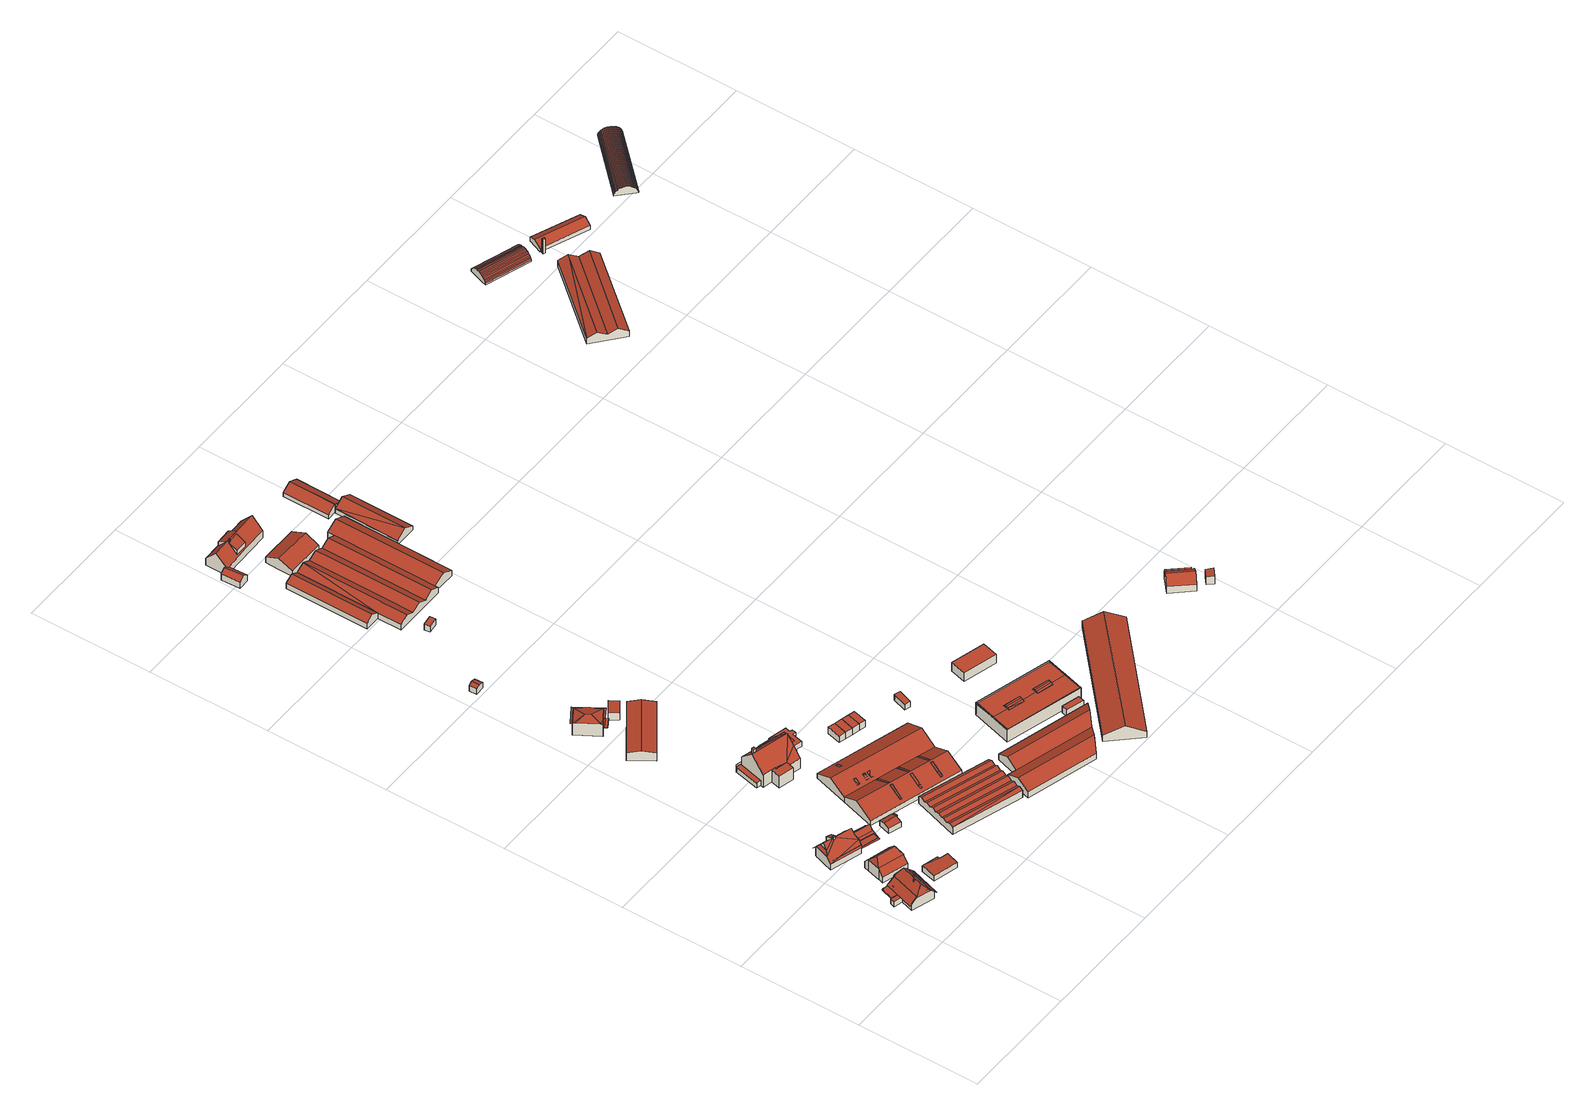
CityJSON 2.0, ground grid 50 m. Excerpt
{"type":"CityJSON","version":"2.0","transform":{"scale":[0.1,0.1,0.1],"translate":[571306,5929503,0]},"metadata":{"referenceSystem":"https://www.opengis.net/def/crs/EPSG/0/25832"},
"CityObjects":{
"building1":{"type":"Building","attributes":{"Grundfläche 2D":"132.961398","Grundhöhe NN":"1.941"},"children":["building1-1","building1-2","building1-3"],"geometry":[{"type":"Solid","lod":"3","boundaries":[[[[0,1,2,3,4,5]],[[6,7,8,9,3,2,1,0,10,11,12]],[[11,10,13,14,12]],[[15,16,17,18,19,20,7,6,12,14,13]],[[21,22,18,17,16,15,23,24]],[[7,20,19,9,8]],[[25,26,27,28]],[[29,30,28,27]],[[31,26,25,32,33]],[[27,26,31,29]],[[32,25,28,30,34,35,36,37,33]],[[38,16,39,14,11,1,35,34,40]],[[41,38,40,42]],[[36,2,8,20,17,41,42,37]],[[31,33,37,42,40,34,30,29]],[[1,0,5,4,3,2,36,35]],[[9,8,2,3]],[[0,1,11,10]],[[14,13,10,11]],[[39,16,15,13,14]],[[15,16,38,41,17,18,22,21,24,23]],[[17,20,19,18]],[[19,20,8,9]]]],"semantics":{"surfaces":[{"type":"RoofSurface"},{"type":"WallSurface"},{"type":"GroundSurface"}],"values":[[0,0,0,0,0,0,0,1,1,1,1,1,1,1,2,0,0,0,0,0,0,0,0]]}}]},
"building1-1":{"type":"BuildingInstallation","parents":["building1"],"geometry":[{"type":"MultiSurface","lod":"3","boundaries":[[[43,44,45,46]],[[46,45,47,48]],[[43,46,48,49]],[[44,43,49,50]],[[45,44,50,47]]],"semantics":{"surfaces":[{"type":"RoofSurface"},{"type":"WallSurface"}],"values":[0,1,1,1,1]}}]},
"building1-2":{"type":"BuildingInstallation","parents":["building1"],"geometry":[{"type":"MultiSurface","lod":"3","boundaries":[[[51,52,53,54]],[[54,53,55,56]],[[51,54,56,57]],[[57,58,52,51]],[[53,52,58,55]]],"semantics":{"surfaces":[{"type":"RoofSurface"},{"type":"WallSurface"}],"values":[0,1,1,1,1]}}]},
"building1-3":{"type":"BuildingInstallation","parents":["building1"],"geometry":[{"type":"MultiSurface","lod":"3","boundaries":[[[59,60,61,62,63,64]],[[61,60,65,32,25]],[[61,25,32,66,62]],[[66,67,63,62]],[[64,63,67,68]],[[59,64,68,69]],[[69,65,60,59]],[[69,68,67,66,32,65]]],"semantics":{"surfaces":[{"type":"RoofSurface"},{"type":"WallSurface"},{"type":"OuterCeilingSurface"}],"values":[0,1,1,1,1,1,1,2]}}]},
"building2":{"type":"Building","attributes":{"Grundfläche 2D":"109.458049","Grundhöhe NN":"1.490"},"geometry":[{"type":"Solid","lod":"3","boundaries":[[[[70,71,72,73,74]],[[75,76,77,73,72,78]],[[71,70,79,80]],[[78,72,71]],[[81,82,76,75]],[[74,73,77]],[[83,84,78,71]],[[84,85,75,78]],[[85,86,81,75]],[[86,87,82,81]],[[87,88,76,82]],[[88,89,77,76]],[[89,90,74,77]],[[90,91,70,74]],[[91,92,79,70]],[[92,93,80,79]],[[93,83,71,80]],[[87,86,85,84,83,93,92,91,90,89,88]]]],"semantics":{"surfaces":[{"type":"RoofSurface"},{"type":"WallSurface"},{"type":"GroundSurface"}],"values":[[0,0,0,0,0,0,1,1,1,1,1,1,1,1,1,1,1,2]]}}]},
"building3":{"type":"Building","attributes":{"Grundfläche 2D":"152.277774","Grundhöhe NN":"1.298"},"children":["building3-1","building3-2","building3-3"],"geometry":[{"type":"Solid","lod":"3","boundaries":[[[[94,95,96,97,98,99,100]],[[101,102,103,104,105,96,106,107,108,109,110]],[[95,94,111,112,96]],[[109,108,107,106,96,112,111,113,114,115,116]],[[111,94,117]],[[118,111,99,119,97,120]],[[98,97,119,99]],[[121,122,123,113,111,118,120,97,124,125]],[[123,126,127,114,113]],[[122,121,128,129,123]],[[117,99,111]],[[130,127,126]],[[131,132,130]],[[130,132,127]],[[116,115,131]],[[115,132,131]],[[133,134,135,136,137,138]],[[139,137,136,135,140,141]],[[140,142,143,144,145,146,147,139,141]],[[117,94,100,99]],[[127,132,114]],[[132,115,114]],[[148,149,133,138,150,151]],[[152,153,141,154,136,133,149,148,155]],[[156,145,157,153,152,158]],[[159,160,161,162]],[[163,164,165,159,162,166]],[[167,168,169,170,171,172,173,174,120,119,98,175,176,95,112,177,106,178,163,166,179]],[[129,122,173,172,180,181,182]],[[183,123,129,182,181,180,184,185]],[[186,126,123,183,185,184,187,188]],[[187,151,150,138,137,139,147,116,131,130,126,186,188]],[[116,147,146,109]],[[109,146,145,110]],[[110,145,156,161,160]],[[170,169,168,167,179,166,162,161,156,158,152,155,148,151,187,184,180,172,171]],[[176,175,98,97,96,95]],[[177,112,96,106]],[[96,112,95]],[[119,120,97]],[[119,97,98]],[[120,174,173,122,121,125,124,97]],[[121,122,129,128]],[[159,165,164,163,178,106,96,105,104,103,102,101,110,160]],[[136,135,134,133]],[[135,136,154,141,140]],[[145,144,143,142,140,141,153,157]]]],"semantics":{"surfaces":[{"type":"RoofSurface"},{"type":"WallSurface"},{"type":"GroundSurface"}],"values":[[0,0,0,0,0,0,0,0,0,0,0,0,0,0,0,0,0,0,0,1,1,1,1,1,1,1,1,1,1,1,1,1,1,1,1,2,0,0,0,0,0,0,0,0,0,0,0]]}}]},
"building3-1":{"type":"BuildingInstallation","parents":["building3"],"geometry":[{"type":"MultiSurface","lod":"3","boundaries":[[[189,190,191,192]],[[192,191,104,107]],[[103,190,189,108,193]],[[103,104,191,190]]],"semantics":{"surfaces":[{"type":"RoofSurface"},{"type":"WallSurface"}],"values":[0,1,1,1]}}]},
"building3-2":{"type":"BuildingInstallation","parents":["building3"],"geometry":[{"type":"MultiSurface","lod":"3","boundaries":[[[194,195,196,197,198,199,200]],[[111,197,196]],[[196,201,111]],[[197,111,118,198]],[[199,198,118,202]],[[200,199,202,113]],[[194,200,113,203]],[[201,196,195,194,203,204]]],"semantics":{"surfaces":[{"type":"RoofSurface"},{"type":"WallSurface"}],"values":[0,1,1,1,1,1,1,1]}}]},
"building3-3":{"type":"BuildingInstallation","parents":["building3"],"geometry":[{"type":"MultiSurface","lod":"3","boundaries":[[[134,133,205]],[[138,186,183,182,206,207,208,205,209,133]],[[205,133,209]],[[138,150,188,186]],[[183,185,181,182]],[[210,211,212,182,181]],[[186,188,185,183]],[[209,211,210,213]],[[133,209,213,149]],[[133,149,150,138]],[[133,134,205,208,207,206,182,212,211,209]],[[150,149,213,210,181,185,188]]],"semantics":{"surfaces":[{"type":"RoofSurface"},{"type":"WallSurface"},{"type":"OuterCeilingSurface"}],"values":[0,0,0,1,1,1,1,1,1,1,0,2]}}]},
"building4":{"type":"Building","attributes":{"Grundfläche 2D":"62.027373","Grundhöhe NN":"1.363"},"geometry":[{"type":"Solid","lod":"3","boundaries":[[[[214,215,216]],[[214,217,215]],[[218,219,220,216,221]],[[214,216,220]],[[222,220,219,223]],[[214,222,217]],[[214,220,222]],[[221,216,215,224,225]],[[218,221,225,226]],[[227,223,219,218,226,228]],[[222,223,227,229]],[[217,222,229,230]],[[215,217,230,224]],[[227,228,226,225,224,230,229]]]],"semantics":{"surfaces":[{"type":"RoofSurface"},{"type":"WallSurface"},{"type":"GroundSurface"}],"values":[[0,0,0,0,0,0,0,1,1,1,1,1,1,2]]}}]},
"building5":{"type":"Building","attributes":{"Grundfläche 2D":"27.489040","Grundhöhe NN":"1.296"},"geometry":[{"type":"Solid","lod":"3","boundaries":[[[[231,232,233,234]],[[232,235,236,233]],[[235,232,231,237,238]],[[236,235,238,239]],[[234,233,236,239,240]],[[231,234,240,237]],[[238,237,240,239]]]],"semantics":{"surfaces":[{"type":"RoofSurface"},{"type":"WallSurface"},{"type":"GroundSurface"}],"values":[[0,0,1,1,1,1,2]]}}]},
"building6":{"type":"Building","attributes":{"Grundfläche 2D":"1.327184","Grundhöhe NN":"1.003"},"geometry":[{"type":"Solid","lod":"3","boundaries":[[[[241,242,243,244]],[[245,246,244,243]],[[246,247,241,244]],[[247,248,242,241]],[[248,245,243,242]],[[248,247,246,245]]]],"semantics":{"surfaces":[{"type":"RoofSurface"},{"type":"WallSurface"},{"type":"GroundSurface"}],"values":[[0,1,1,1,1,2]]}}]},
"building7":{"type":"Building","attributes":{"Grundfläche 2D":"83.886363","Grundhöhe NN":"2.459"},"children":["building7-1","building7-2"],"geometry":[{"type":"Solid","lod":"3","boundaries":[[[[249,250,251,252,253]],[[254,250,249]],[[254,255,256,250]],[[257,258,255,259,260]],[[257,261,262,256,255,258]],[[256,262,261,263,252,251,250]],[[264,262,265,266]],[[267,264,266,268]],[[269,270,267,268]],[[271,270,269,272]],[[251,271,272,273]],[[274,249,251,273]],[[259,255,254,249,274,275,276,277]],[[278,258,259,277,276,275,265,262]],[[268,266,265,275,274,273,272,269]],[[253,252,251,249]],[[259,258,257,260]],[[257,258,278,262,261]],[[270,271,251,252,263,261,262,264,267]]]],"semantics":{"surfaces":[{"type":"RoofSurface"},{"type":"WallSurface"},{"type":"GroundSurface"}],"values":[[0,0,0,0,0,0,1,1,1,1,1,1,1,1,2,0,0,0,0]]}}]},
"building7-1":{"type":"BuildingInstallation","parents":["building7"],"geometry":[{"type":"MultiSurface","lod":"3","boundaries":[[[279,280,277,281,282,283]],[[280,284,276,277]],[[281,277,276,285]],[[282,281,285,286]],[[283,282,286,287]],[[279,283,287,288]],[[288,284,280,279]],[[288,287,286,285,276,284]]],"semantics":{"surfaces":[{"type":"RoofSurface"},{"type":"WallSurface"},{"type":"OuterCeilingSurface"}],"values":[0,1,1,1,1,1,1,2]}}]},
"building7-2":{"type":"BuildingInstallation","parents":["building7"],"geometry":[{"type":"MultiSurface","lod":"3","boundaries":[[[289,290,291]],[[290,292,291]],[[289,291,293,294]],[[290,289,294,295]],[[292,290,295,296]],[[296,293,291,292]],[[295,294,293,296]]],"semantics":{"surfaces":[{"type":"RoofSurface"},{"type":"WallSurface"},{"type":"OuterCeilingSurface"}],"values":[0,0,1,1,1,1,2]}}]},
"building8":{"type":"Building","attributes":{"Grundfläche 2D":"266.305820","Grundhöhe NN":"1.437"},"geometry":[{"type":"Solid","lod":"3","boundaries":[[[[297,298,299,300]],[[301,297,300,302]],[[302,300,299,303,304]],[[301,302,304,305]],[[298,297,301,305,306]],[[299,298,306,303]],[[304,303,306,305]]]],"semantics":{"surfaces":[{"type":"RoofSurface"},{"type":"WallSurface"},{"type":"GroundSurface"}],"values":[[0,0,1,1,1,1,2]]}}]},
"building9":{"type":"Building","attributes":{"Grundfläche 2D":"309.000046","Grundhöhe NN":"0.595"},"children":["building9-1","building9-2","building9-3","building9-4","building9-5"],"geometry":[{"type":"Solid","lod":"3","boundaries":[[[[307,308,309,310,311]],[[312,313,314,315,308,307]],[[311,310,316,317]],[[311,318,319,320]],[[320,307,311]],[[313,312,307,321,314]],[[322,323,314,321]],[[324,323,322]],[[325,326,327,328,329,330,331,332,333,334,335,336,337,338,339,340,341,342,343,344]],[[345,346,316,347,348,349,350,351]],[[352,353,354,355]],[[329,328,356,357]],[[330,329,357,358]],[[331,330,358,359]],[[332,331,359,360]],[[333,332,360,361]],[[334,333,361,362]],[[335,334,362,363]],[[336,335,363,364]],[[337,336,364,365]],[[338,337,365,366]],[[339,338,366,367]],[[340,339,367,368]],[[341,340,368,369]],[[370,327,326,371]],[[328,327,370,356]],[[372,309,308,315,342,341,369]],[[347,310,309,372,373,348]],[[347,316,310]],[[319,318,374,375]],[[376,353,352,377,378,379,371,326,325,324,322,321,307,320,319,375]],[[324,325,344,323]],[[323,344,343,314]],[[314,343,342,315]],[[345,311,317,346]],[[317,316,346]],[[349,348,373,380]],[[350,349,380,381]],[[345,351,350,381,374,318,311]],[[354,353,376,382]],[[383,355,354,382,384,385]],[[377,352,355,383,385,384,379,378]],[[380,373,372,369,368,367,366,365,364,363,362,361,360,359,358,357,356,370,371,379,384,382,376,375,374,381]]]],"semantics":{"surfaces":[{"type":"RoofSurface"},{"type":"WallSurface"},{"type":"GroundSurface"}],"values":[[0,0,0,0,0,0,0,0,0,0,0,1,1,1,1,1,1,1,1,1,1,1,1,1,1,1,1,1,1,1,1,1,1,1,1,1,1,1,1,1,1,1,2]]}}]},
"building9-1":{"type":"BuildingInstallation","parents":["building9"],"geometry":[{"type":"MultiSurface","lod":"3","boundaries":[[[386,387,388,389]],[[389,388,390,391]],[[391,392,386,389]],[[387,386,392,393]],[[388,387,393,390]]],"semantics":{"surfaces":[{"type":"RoofSurface"},{"type":"WallSurface"}],"values":[0,1,1,1,1]}}]},
"building9-2":{"type":"BuildingInstallation","parents":["building9"],"geometry":[{"type":"MultiSurface","lod":"3","boundaries":[[[394,395,396,397,398]],[[394,398,399]],[[399,398,397,400,312,401]],[[401,313,402,395,394,399]],[[396,395,402,403]],[[397,396,403,400]]],"semantics":{"surfaces":[{"type":"RoofSurface"},{"type":"WallSurface"}],"values":[0,0,1,1,1,1]}}]},
"building9-3":{"type":"BuildingInstallation","parents":["building9"],"geometry":[{"type":"MultiSurface","lod":"3","boundaries":[[[404,405,406,407]],[[404,407,408,409]],[[410,408,407,406]],[[405,404,409,411]],[[411,410,406,405]]],"semantics":{"surfaces":[{"type":"RoofSurface"},{"type":"WallSurface"}],"values":[0,1,1,1,1]}}]},
"building9-4":{"type":"BuildingInstallation","parents":["building9"],"geometry":[{"type":"MultiSurface","lod":"3","boundaries":[[[412,413,414,415,416,417,418,419,420]],[[414,421,336,337,416,415]],[[337,338,417,416]],[[338,339,418,417]],[[339,422,419,418]],[[422,423,420,419]],[[412,420,423,424]],[[424,425,413,412]],[[414,413,425,421]]],"semantics":{"surfaces":[{"type":"RoofSurface"},{"type":"WallSurface"}],"values":[0,1,1,1,1,1,1,1,1]}}]},
"building9-5":{"type":"BuildingInstallation","parents":["building9"],"geometry":[{"type":"MultiSurface","lod":"3","boundaries":[[[383,426,427,428,429,377]],[[429,430,378,377]],[[377,378,385,383]],[[383,385,431,426]],[[427,426,431,432]],[[428,427,432,433]],[[433,430,429,428]],[[378,430,433,432,431,385]]],"semantics":{"surfaces":[{"type":"RoofSurface"},{"type":"WallSurface"},{"type":"OuterCeilingSurface"}],"values":[0,1,1,1,1,1,1,2]}}]},
"building10":{"type":"Building","attributes":{"Grundfläche 2D":"11.897161","Grundhöhe NN":"1.332"},"geometry":[{"type":"Solid","lod":"3","boundaries":[[[[434,435,436,437]],[[438,435,434,439]],[[437,436,440,441]],[[439,434,437,441,442]],[[438,439,442,443]],[[440,436,435,438,443]],[[442,441,440,443]]]],"semantics":{"surfaces":[{"type":"RoofSurface"},{"type":"WallSurface"},{"type":"GroundSurface"}],"values":[[0,0,1,1,1,1,2]]}}]},
"building11":{"type":"Building","attributes":{"Grundfläche 2D":"583.444183","Grundhöhe NN":"1.181"},"geometry":[{"type":"Solid","lod":"3","boundaries":[[[[444,445,446]],[[447,448,446,449]],[[444,446,448]],[[450,447,449,451]],[[452,450,451,453]],[[454,452,453,455]],[[456,454,455,457]],[[458,456,457,459]],[[460,458,459,461]],[[462,460,461,463]],[[464,462,463,465]],[[466,464,465,467]],[[468,466,467,469]],[[469,467,465,463,461,459,457,455,453,451,449,446,445,470,471]],[[468,469,471,472]],[[444,448,447,450,452,454,456,458,460,462,464,466,468,472,473]],[[445,444,473,470]],[[471,470,473,472]]]],"semantics":{"surfaces":[{"type":"RoofSurface"},{"type":"WallSurface"},{"type":"GroundSurface"}],"values":[[0,0,0,0,0,0,0,0,0,0,0,0,0,1,1,1,1,2]]}}]},
"building12":{"type":"Building","attributes":{"Grundfläche 2D":"23.201112","Grundhöhe NN":"1.366"},"geometry":[{"type":"Solid","lod":"3","boundaries":[[[[474,475,476,477]],[[478,479,477,476]],[[479,480,474,477]],[[480,481,475,474]],[[481,478,476,475]],[[481,480,479,478]]]],"semantics":{"surfaces":[{"type":"RoofSurface"},{"type":"WallSurface"},{"type":"GroundSurface"}],"values":[[0,1,1,1,1,2]]}}]},
"building13":{"type":"Building","attributes":{"Grundfläche 2D":"1189.185606","Grundhöhe NN":"1.089"},"children":["building13-1","building13-2","building13-3","building13-4","building13-5","building13-6","building13-7","building13-8","building13-9","building13-10"],"geometry":[{"type":"Solid","lod":"3","boundaries":[[[[482,483,484,485,486]],[[487,488,483,482]],[[489,490,491,492]],[[492,491,486,485,484]],[[487,482,486,493,494]],[[488,487,494,495]],[[496,484,483,488,495]],[[490,489,497,498]],[[486,491,490,498,493]],[[497,489,492,484,496]],[[493,498,497,496,495,494]]]],"semantics":{"surfaces":[{"type":"RoofSurface"},{"type":"WallSurface"},{"type":"GroundSurface"}],"values":[[0,0,0,0,1,1,1,1,1,1,2]]}}]},
"building13-1":{"type":"BuildingInstallation","parents":["building13"],"geometry":[{"type":"MultiSurface","lod":"3","boundaries":[[[499,500,501,502]],[[503,504,502,501]],[[502,504,505,499]],[[500,499,505,506]],[[501,500,506,503]]],"semantics":{"surfaces":[{"type":"RoofSurface"},{"type":"WallSurface"}],"values":[0,1,1,1,1]}}]},
"building13-2":{"type":"BuildingInstallation","parents":["building13"],"geometry":[{"type":"MultiSurface","lod":"3","boundaries":[[[507,508,509,510,511]],[[512,513,511,510]],[[514,515,509,508]],[[512,510,509,515]],[[514,508,507,511,513,516]]],"semantics":{"surfaces":[{"type":"RoofSurface"},{"type":"WallSurface"}],"values":[0,1,1,1,1]}}]},
"building13-3":{"type":"BuildingInstallation","parents":["building13"],"geometry":[{"type":"MultiSurface","lod":"3","boundaries":[[[517,518,519,520]],[[520,519,521,522]],[[522,523,517,520]],[[523,524,518,517]],[[519,518,524,521]]],"semantics":{"surfaces":[{"type":"RoofSurface"},{"type":"WallSurface"}],"values":[0,1,1,1,1]}}]},
"building13-4":{"type":"BuildingInstallation","parents":["building13"],"geometry":[{"type":"MultiSurface","lod":"3","boundaries":[[[525,526,527,528]],[[528,527,529,530]],[[525,528,530,531]],[[526,525,531,532]],[[527,526,532,529]]],"semantics":{"surfaces":[{"type":"RoofSurface"},{"type":"WallSurface"}],"values":[0,1,1,1,1]}}]},
"building13-5":{"type":"BuildingInstallation","parents":["building13"],"geometry":[{"type":"MultiSurface","lod":"3","boundaries":[[[533,534,535,536]],[[537,534,533,538]],[[537,539,535,534]],[[540,541,536,535,539]],[[541,533,536]]],"semantics":{"surfaces":[{"type":"RoofSurface"},{"type":"WallSurface"}],"values":[0,1,1,1,1]}}]},
"building13-6":{"type":"BuildingInstallation","parents":["building13"],"geometry":[{"type":"MultiSurface","lod":"3","boundaries":[[[542,543,544,545]],[[546,543,542,547,548]],[[546,549,544,543]],[[550,551,545,544,549]],[[551,547,542,545]]],"semantics":{"surfaces":[{"type":"RoofSurface"},{"type":"WallSurface"}],"values":[0,1,1,1,1]}}]},
"building13-7":{"type":"BuildingInstallation","parents":["building13"],"geometry":[{"type":"MultiSurface","lod":"3","boundaries":[[[552,553,554,555]],[[556,555,554,557,558]],[[559,553,552,560,561]],[[559,557,554,553]],[[556,560,552,555]]],"semantics":{"surfaces":[{"type":"RoofSurface"},{"type":"WallSurface"}],"values":[0,1,1,1,1]}}]},
"building13-8":{"type":"BuildingInstallation","parents":["building13"],"geometry":[{"type":"MultiSurface","lod":"3","boundaries":[[[562,563,564,565]],[[566,563,562,567,568]],[[564,563,566,569]],[[570,571,565,564,569]],[[571,567,562,565]]],"semantics":{"surfaces":[{"type":"RoofSurface"},{"type":"WallSurface"}],"values":[0,1,1,1,1]}}]},
"building13-9":{"type":"BuildingInstallation","parents":["building13"],"geometry":[{"type":"MultiSurface","lod":"3","boundaries":[[[572,573,574,575]],[[575,574,576,577]],[[572,575,577,578]],[[573,572,578,579]],[[574,573,579,576]]],"semantics":{"surfaces":[{"type":"RoofSurface"},{"type":"WallSurface"}],"values":[0,1,1,1,1]}}]},
"building13-10":{"type":"BuildingInstallation","parents":["building13"],"geometry":[{"type":"MultiSurface","lod":"3","boundaries":[[[580,581,582,583]],[[584,581,580,585,586]],[[584,587,582,581]],[[588,583,582,587,589]],[[588,585,580,583]]],"semantics":{"surfaces":[{"type":"RoofSurface"},{"type":"WallSurface"}],"values":[0,1,1,1,1]}}]},
"building14":{"type":"Building","attributes":{"Grundfläche 2D":"16.986872","Grundhöhe NN":"0.922"},"geometry":[{"type":"Solid","lod":"3","boundaries":[[[[590,591,592,593,594]],[[595,596,592,591]],[[596,597,593,592]],[[597,598,599,590,594,593]],[[599,595,591,590]],[[597,596,595,599,598]]]],"semantics":{"surfaces":[{"type":"RoofSurface"},{"type":"WallSurface"},{"type":"GroundSurface"}],"values":[[0,1,1,1,1,2]]}}]},
"building15":{"type":"Building","attributes":{"Grundfläche 2D":"18.510273","Grundhöhe NN":"0.873"},"geometry":[{"type":"Solid","lod":"3","boundaries":[[[[593,600,601,602,590,594]],[[603,604,605,602,601,600]],[[605,599,590,602]],[[599,598,597,593,594,590]],[[597,603,600,593]],[[599,605,604,603,597,598]]]],"semantics":{"surfaces":[{"type":"RoofSurface"},{"type":"WallSurface"},{"type":"GroundSurface"}],"values":[[0,1,1,1,1,2]]}}]},
"building16":{"type":"Building","attributes":{"Grundfläche 2D":"18.491657","Grundhöhe NN":"0.851"},"geometry":[{"type":"Solid","lod":"3","boundaries":[[[[600,606,607,602,601]],[[607,606,608,609]],[[602,607,609,605]],[[603,600,601,602,605,604]],[[606,600,603,608]],[[605,609,608,603,604]]]],"semantics":{"surfaces":[{"type":"RoofSurface"},{"type":"WallSurface"},{"type":"GroundSurface"}],"values":[[0,1,1,1,1,2]]}}]},
"building17":{"type":"Building","attributes":{"Grundfläche 2D":"9.858312","Grundhöhe NN":"0.932"},"geometry":[{"type":"Solid","lod":"3","boundaries":[[[[610,611,612,613]],[[614,615,613,612]],[[615,616,610,613]],[[616,617,611,610]],[[617,614,612,611]],[[617,616,615,614]]]],"semantics":{"surfaces":[{"type":"RoofSurface"},{"type":"WallSurface"},{"type":"GroundSurface"}],"values":[[0,1,1,1,1,2]]}}]},
"building18":{"type":"Building","attributes":{"Grundfläche 2D":"15.731666","Grundhöhe NN":"0.879"},"geometry":[{"type":"Solid","lod":"3","boundaries":[[[[618,619,607,606]],[[619,618,620,621]],[[607,619,621,609]],[[606,607,609,608]],[[618,606,608,620]],[[621,620,608,609]]]],"semantics":{"surfaces":[{"type":"RoofSurface"},{"type":"WallSurface"},{"type":"GroundSurface"}],"values":[[0,1,1,1,1,2]]}}]},
"building19":{"type":"Building","attributes":{"Grundfläche 2D":"232.237420","Grundhöhe NN":"1.298"},"children":["building19-1"],"geometry":[{"type":"MultiSurface","lod":"3","boundaries":[[[622,623,624,625,626,627,628,629,630,631]],[[632,633,634]],[[635,636,637,638,634,633,639,640,641,642]],[[643,644,645,646,647,648,649,650,651],[652,653,654,655,640,639,656,632,634,657,658,659,649]],[[652,649,659]],[[660,661,646,645,644,643,651,662,663,664,665,666],[623,622,631,667,668,669,627,626,643]],[[643,626,623]],[[665,670,663,671,672,673,674,675]],[[672,676,677,673]],[[631,630,667]],[[627,669,629,628]],[[630,629,669,667]],[[636,635,652,659,658,657,634,638,637]],[[632,656,639,640,639,633]],[[641,640,655]],[[641,655,654,653,652,635,642]],[[664,670,665]],[[664,663,670]],[[676,672,671,678,679]],[[677,676,679,680]],[[674,673,677,680,681]],[[675,674,681,682]],[[651,650,683,678,671,662]],[[671,663,662]],[[661,660,666,665,675,682,684]],[[647,646,661,684,685]],[[650,649,648,647,685,683]],[[685,684,682,681,680,679,678,683]]],"semantics":{"surfaces":[{"type":"RoofSurface"},{"type":"WallSurface"},{"type":"GroundSurface"}],"values":[0,0,0,0,0,0,0,0,0,1,1,1,1,1,1,1,1,1,1,1,1,1,1,1,1,1,1,2]}}]},
"building19-1":{"type":"BuildingInstallation","parents":["building19"],"geometry":[{"type":"MultiSurface","lod":"3","boundaries":[[[686,687,688,689]],[[687,686,690,691]],[[625,688,687,691,626]],[[689,688,625,624]],[[623,690,686,689,624]]],"semantics":{"surfaces":[{"type":"RoofSurface"},{"type":"WallSurface"}],"values":[0,1,1,1,1]}}]},
"building20":{"type":"Building","attributes":{"Grundfläche 2D":"736.775223","Grundhöhe NN":"0.972"},"geometry":[{"type":"Solid","lod":"3","boundaries":[[[[692,693,694,695]],[[696,697,692,695,698]],[[699,696,698,700]],[[701,699,700,702]],[[698,695,694,703,704]],[[696,705,706,697]],[[693,692,697,706,707]],[[694,693,707,703]],[[702,700,698,704,708]],[[701,702,708,709]],[[696,699,701,709,705]],[[706,705,709,708,704,703,707]]]],"semantics":{"surfaces":[{"type":"RoofSurface"},{"type":"WallSurface"},{"type":"GroundSurface"}],"values":[[0,0,0,0,1,1,1,1,1,1,1,2]]}}]},
"building21":{"type":"Building","attributes":{"Grundfläche 2D":"1638.013569","Grundhöhe NN":"0.905"},"geometry":[{"type":"Solid","lod":"3","boundaries":[[[[710,711,712,713]],[[714,711,710,715]],[[714,715,716]],[[717,718,716,719]],[[714,716,718]],[[720,718,717,721]],[[722,720,721,723]],[[724,722,723,725]],[[726,724,725,727]],[[728,729,726,727,730]],[[731,732,729,728,733]],[[734,731,733,735]],[[713,712,736,737]],[[716,715,710,713,737,738]],[[719,716,738,739]],[[730,727,725,723,721,717,719,739,740]],[[728,730,740,741]],[[735,733,728,741,742]],[[734,735,742,743]],[[732,731,734,743,744]],[[729,732,744,745]],[[712,711,714,718,720,722,724,726,729,745,736]],[[738,737,736,745,744,743,742,741,740,739]]]],"semantics":{"surfaces":[{"type":"RoofSurface"},{"type":"WallSurface"},{"type":"GroundSurface"}],"values":[[0,0,0,0,0,0,0,0,0,0,0,0,1,1,1,1,1,1,1,1,1,1,2]]}}]},
"building22":{"type":"Building","attributes":{"Grundfläche 2D":"14.992554","Grundhöhe NN":"0.989"},"geometry":[{"type":"Solid","lod":"3","boundaries":[[[[746,747,748,749]],[[750,751,749,748]],[[751,752,746,749]],[[752,753,747,746]],[[753,750,748,747]],[[753,752,751,750]]]],"semantics":{"surfaces":[{"type":"RoofSurface"},{"type":"WallSurface"},{"type":"GroundSurface"}],"values":[[0,1,1,1,1,2]]}}]},
"building23":{"type":"Building","attributes":{"Grundfläche 2D":"180.000864","Grundhöhe NN":"1.434"},"geometry":[{"type":"Solid","lod":"3","boundaries":[[[[754,755,756,757]],[[758,754,757,759]],[[760,761,762,759,757,756]],[[762,763,758,759]],[[763,764,754,758]],[[764,765,755,754]],[[765,760,756,755]],[[760,765,764,763,762,761]]]],"semantics":{"surfaces":[{"type":"RoofSurface"},{"type":"WallSurface"},{"type":"GroundSurface"}],"values":[[0,0,1,1,1,1,1,2]]}}]},
"building24":{"type":"Building","attributes":{"Grundfläche 2D":"565.915626","Grundhöhe NN":"0.931"},"children":["building24-1"],"geometry":[{"type":"MultiSurface","lod":"3","boundaries":[[[766,767,768]],[[769,768,767]],[[770,771,768,769,772,773]],[[774,770,773,775]],[[776,775,777]],[[774,775,776]],[[778,779,780,781]],[[782,783,784,785,781,780]],[[784,783,786,787]],[[788,789,786]],[[787,786,789]],[[790,791,792,793,794,795,796]],[[797,798,799,800,801,802,803,804,805,806,807,808,809,810,811,812,813]],[[814,799,798,815,816,817,811,810,809,818,819,804,803,820,821]],[[806,805,804,819,777,775,773,772,769,767]],[[776,777,819,818]],[[774,776,818,809,808,807,766,768,771,770]],[[767,766,807,806]],[[783,782,799,814,788,786]],[[800,799,782,780,779]],[[789,788,814,821]],[[789,821,820,803,802,801,778,781,785,784,787]],[[779,778,801,800]],[[822,823,793,792,813]],[[823,817,794,793]],[[796,795,816,815]],[[790,796,815,798]],[[791,790,798,797]],[[823,822,813,824,825]],[[817,823,825,826]],[[812,811,817,826,827]],[[813,812,827,824]],[[825,824,827,826]]],"semantics":{"surfaces":[{"type":"RoofSurface"},{"type":"WallSurface"},{"type":"GroundSurface"}],"values":[0,0,0,0,0,0,0,0,0,0,0,0,0,0,1,1,1,1,1,1,1,1,1,1,1,1,1,1,1,1,1,1,2]}}]},
"building24-1":{"type":"BuildingInstallation","parents":["building24"],"geometry":[{"type":"MultiSurface","lod":"3","boundaries":[[[792,791,828,829,795,794,830]],[[828,791,797,831]],[[829,828,831,810]],[[795,829,810,816]],[[811,812,830,794,817]],[[812,813,792,830]]],"semantics":{"surfaces":[{"type":"RoofSurface"},{"type":"WallSurface"}],"values":[0,1,1,1,1,1]}}]},
"building25":{"type":"Building","attributes":{"Grundfläche 2D":"19.104742","Grundhöhe NN":"0.931"},"geometry":[{"type":"Solid","lod":"3","boundaries":[[[[832,833,834,835]],[[836,837,835,834]],[[837,838,832,835]],[[838,839,833,832]],[[839,836,834,833]],[[839,838,837,836]]]],"semantics":{"surfaces":[{"type":"RoofSurface"},{"type":"WallSurface"},{"type":"GroundSurface"}],"values":[[0,1,1,1,1,2]]}}]},
"building26":{"type":"Building","attributes":{"Grundfläche 2D":"97.546637","Grundhöhe NN":"0.816"},"geometry":[{"type":"Solid","lod":"3","boundaries":[[[[840,841,842,843]],[[844,845,843,842]],[[845,846,840,843]],[[846,847,841,840]],[[847,844,842,841]],[[847,846,845,844]]]],"semantics":{"surfaces":[{"type":"RoofSurface"},{"type":"WallSurface"},{"type":"GroundSurface"}],"values":[[0,1,1,1,1,2]]}}]},
"building27":{"type":"Building","attributes":{"Grundfläche 2D":"237.930824","Grundhöhe NN":"0.754"},"geometry":[{"type":"Solid","lod":"3","boundaries":[[[[848,849,850,851]],[[852,851,850]],[[853,854,852]],[[854,851,852]],[[849,848,855,856]],[[857,853,852,850,849,856,858]],[[854,853,857,859]],[[855,848,851,854,859]],[[857,858,856,855,859]]]],"semantics":{"surfaces":[{"type":"RoofSurface"},{"type":"WallSurface"},{"type":"GroundSurface"}],"values":[[0,0,0,0,1,1,1,1,2]]}}]},
"building28":{"type":"Building","attributes":{"Grundfläche 2D":"151.834179","Grundhöhe NN":"1.044"},"geometry":[{"type":"Solid","lod":"3","boundaries":[[[[860,861,862,863]],[[864,860,865,866]],[[861,864,867]],[[861,860,864]],[[868,862,861,867]],[[865,860,863]],[[863,862,869,870]],[[865,863,870,871]],[[866,865,871,872]],[[864,866,872,873]],[[867,864,873,874]],[[862,868,867,874,875,869]],[[873,872,871,870,869,875,874]]]],"semantics":{"surfaces":[{"type":"RoofSurface"},{"type":"WallSurface"},{"type":"GroundSurface"}],"values":[[0,0,0,0,1,1,1,1,1,1,1,1,2]]}}]},
"building29":{"type":"Building","attributes":{"Grundfläche 2D":"870.160620","Grundhöhe NN":"0.672"},"geometry":[{"type":"Solid","lod":"3","boundaries":[[[[876,877,878,879]],[[880,876,879,881]],[[881,879,878,882,883]],[[880,881,883,884]],[[877,876,880,884,885]],[[878,877,885,882]],[[883,882,885,884]]]],"semantics":{"surfaces":[{"type":"RoofSurface"},{"type":"WallSurface"},{"type":"GroundSurface"}],"values":[[0,0,1,1,1,1,2]]}}]},
"building30":{"type":"Building","attributes":{"Grundfläche 2D":"81.404222","Grundhöhe NN":"1.345"},"children":["building30-1"],"geometry":[{"type":"Solid","lod":"3","boundaries":[[[[886,887,888,889]],[[887,886,890,891,892]],[[890,886,889,893,894]],[[891,890,894,895,892]],[[888,887,892,895,896]],[[889,888,896,893]],[[893,896,895,894]]]],"semantics":{"surfaces":[{"type":"RoofSurface"},{"type":"WallSurface"},{"type":"GroundSurface"}],"values":[[0,0,1,1,1,1,2]]}}]},
"building30-1":{"type":"BuildingInstallation","parents":["building30"],"geometry":[{"type":"MultiSurface","lod":"3","boundaries":[[[897,898,899,900]],[[901,902,900,899]],[[902,903,897,900]],[[903,904,898,897]],[[904,901,899,898]],[[904,903,902,901]]],"semantics":{"surfaces":[{"type":"RoofSurface"},{"type":"WallSurface"},{"type":"OuterCeilingSurface"}],"values":[0,1,1,1,1,2]}}]},
"building31":{"type":"Building","attributes":{"Grundfläche 2D":"11.431366","Grundhöhe NN":"1.321"},"geometry":[{"type":"Solid","lod":"3","boundaries":[[[[905,906,907,908]],[[905,909,910,911,906]],[[907,906,911,912]],[[907,912,913,914,908]],[[913,910,909,905,908,914]],[[911,910,913,912]]]],"semantics":{"surfaces":[{"type":"RoofSurface"},{"type":"WallSurface"},{"type":"GroundSurface"}],"values":[[0,1,1,1,1,2]]}}]},
"building32":{"type":"Building","attributes":{"Grundfläche 2D":"597.453324","Grundhöhe NN":"0.631"},"geometry":[{"type":"Solid","lod":"3","boundaries":[[[[915,916,917,918]],[[919,915,918,920]],[[921,919,920,922]],[[923,922,924]],[[921,922,923]],[[924,922,920,918,917,925,926]],[[923,924,926,927]],[[916,915,919,921,923,927,928]],[[917,916,928,925]],[[926,925,928,927]]]],"semantics":{"surfaces":[{"type":"RoofSurface"},{"type":"WallSurface"},{"type":"GroundSurface"}],"values":[[0,0,0,0,0,1,1,1,1,2]]}}]},
"building33":{"type":"Building","attributes":{"Grundfläche 2D":"167.136043","Grundhöhe NN":"0.743"},"geometry":[{"type":"Solid","lod":"3","boundaries":[[[[929,930,931,932]],[[933,930,929,934]],[[935,933,934,936]],[[937,935,936,938]],[[939,937,938,940]],[[941,939,940,942]],[[943,941,942,944]],[[945,943,944,946]],[[947,945,946,948]],[[949,947,948,950]],[[951,949,950,952]],[[953,951,952,954]],[[955,953,954,956]],[[957,955,956,958]],[[959,957,958,960]],[[961,959,960,962]],[[963,961,962,964]],[[965,963,964,966]],[[967,965,966,968]],[[969,967,968,970]],[[932,931,971,972]],[[973,974,975,976,977,970,968,966,964,962,960,958,956,954,952,950,948,946,944,942,940,938,936,934,929,932,972,978]],[[969,970,977,979]],[[980,981,982,983,971,931,930,933,935,937,939,941,943,945,947,949,951,953,955,957,959,961,963,965,967,969,979,984]],[[982,981,980,984,979,977,976,975,974,973,978,972,971,983]]]],"semantics":{"surfaces":[{"type":"RoofSurface"},{"type":"WallSurface"},{"type":"GroundSurface"}],"values":[[0,0,0,0,0,0,0,0,0,0,0,0,0,0,0,0,0,0,0,0,1,1,1,1,2]]}}]},
"building34":{"type":"Building","attributes":{"Grundfläche 2D":"0.617219","Grundhöhe NN":"0.469"},"geometry":[{"type":"Solid","lod":"3","boundaries":[[[[985,986,987,988]],[[989,990,988,987]],[[990,991,985,988]],[[991,992,986,985]],[[992,989,987,986]],[[992,991,990,989]]]],"semantics":{"surfaces":[{"type":"RoofSurface"},{"type":"WallSurface"},{"type":"GroundSurface"}],"values":[[0,1,1,1,1,2]]}}]},
"building35":{"type":"Building","attributes":{"Grundfläche 2D":"133.971072","Grundhöhe NN":"0.469"},"geometry":[{"type":"Solid","lod":"3","boundaries":[[[[993,994,995,996]],[[997,993,996,998]],[[998,996,995,999,1000]],[[997,998,1000,1001]],[[994,993,997,1001,1002]],[[995,994,1002,999]],[[1000,999,1002,1001]]]],"semantics":{"surfaces":[{"type":"RoofSurface"},{"type":"WallSurface"},{"type":"GroundSurface"}],"values":[[0,0,1,1,1,1,2]]}}]},
"building36":{"type":"Building","attributes":{"Grundfläche 2D":"260.883944","Grundhöhe NN":"0.686"},"geometry":[{"type":"Solid","lod":"3","boundaries":[[[[1003,1004,1005,1006]],[[1007,1004,1003,1008]],[[1009,1007,1008,1010]],[[1011,1009,1010,1012]],[[1013,1011,1012,1014]],[[1015,1013,1014,1016]],[[1017,1015,1016,1018]],[[1019,1017,1018,1020]],[[1021,1019,1020,1022]],[[1023,1021,1022,1024]],[[1025,1023,1024,1026]],[[1027,1025,1026,1028]],[[1029,1027,1028,1030]],[[1031,1029,1030,1032]],[[1033,1031,1032,1034]],[[1035,1033,1034,1036]],[[1037,1035,1036,1038]],[[1039,1037,1038,1040]],[[1041,1039,1040,1042]],[[1043,1041,1042,1044]],[[1006,1005,1045,1046]],[[1047,1048,1049,1050,1051,1052,1044,1042,1040,1038,1036,1034,1032,1030,1028,1026,1024,1022,1020,1018,1016,1014,1012,1010,1008,1003,1006,1046,1053]],[[1043,1044,1052,1054]],[[1055,1045,1005,1004,1007,1009,1011,1013,1015,1017,1019,1021,1023,1025,1027,1029,1031,1033,1035,1037,1039,1041,1043,1054,1056]],[[1056,1054,1052,1051,1050,1049,1048,1047,1053,1046,1045,1055]]]],"semantics":{"surfaces":[{"type":"RoofSurface"},{"type":"WallSurface"},{"type":"GroundSurface"}],"values":[[0,0,0,0,0,0,0,0,0,0,0,0,0,0,0,0,0,0,0,0,1,1,1,1,2]]}}]}
},
"vertices":[
[74,161,73],[75,163,73],[113,284,73],[114,286,73],[86,295,47],[46,169,47],[120,212,109],[136,261,109],[118,283,80],[114,288,73],[74,159,73],[80,161,80],[106,168,109],[130,142,73],[126,147,80],[131,143,73],[132,145,73],[170,267,73],[170,268,73],[171,270,73],[164,268,80],[156,138,47],[195,261,47],[148,137,54],[155,135,47],[76,238,43],[41,248,43],[35,229,43],[70,220,43],[35,229,19],[70,220,19],[41,248,19],[76,238,42],[76,238,19],[55,169,19],[55,169,55],[92,291,53],[92,291,19],[149,140,54],[127,147,78],[149,140,19],[186,261,55],[186,261,19],
[128,212,109],[124,214,109],[123,211,109],[127,209,109],[123,211,106],[127,209,100],[128,212,100],[124,214,106],
[112,197,109],[113,200,109],[109,202,109],[108,198,109],[109,202,99],[108,198,99],[112,197,105],[113,200,105],
[59,298,44],[44,248,44],[76,238,44],[91,291,44],[65,299,44],[65,296,44],[44,248,42],[91,291,42],[65,299,42],[65,296,42],[59,298,42],
[237,375,69],[132,405,69],[140,375,96],[214,353,96],[238,374,69],[118,354,69],[222,323,69],[223,323,69],[117,354,69],[243,397,43],[138,427,43],[111,331,43],[216,301,43],[132,405,15],[117,354,15],[118,354,15],[111,331,15],[216,301,15],[222,323,15],[223,323,15],[238,374,15],[237,375,15],[243,397,15],[138,427,15],
[84,576,82],[83,582,76],[80,590,69],[62,533,69],[68,538,76],[73,541,82],[79,559,82],[212,555,60],[216,568,46],[161,586,46],[142,592,46],[86,609,46],[85,588,69],[136,572,69],[155,566,69],[210,548,69],[210,550,66],[117,547,104],[84,586,73],[124,545,104],[194,523,104],[199,538,84],[212,547,69],[79,559,104],[116,543,99],[68,537,76],[67,534,72],[60,513,46],[94,507,52],[192,491,69],[58,518,51],[57,514,46],[193,490,69],[190,506,84],[186,473,46],[188,478,53],[199,510,69],[205,526,69],[194,523,84],[266,479,47],[268,478,47],[270,487,52],[268,488,52],[199,510,52],[197,501,47],[205,526,67],[276,504,67],[273,505,67],[283,527,43],[285,532,38],[212,555,38],[210,550,43],[210,548,46],[212,547,46],[266,479,13],[266,479,40],[197,501,40],[197,501,13],[280,528,13],[280,528,43],[268,488,53],[268,488,13],[210,550,13],[212,550,43],[212,550,13],[212,562,54],[208,551,66],[208,551,13],[212,562,13],[88,600,55],[119,591,55],[166,576,54],[88,600,13],[85,588,13],[84,586,13],[68,538,13],[68,537,13],[67,534,13],[62,517,13],[62,517,51],[66,532,69],[72,548,76],[79,572,76],[84,586,72],[85,590,67],[85,590,13],[188,478,13],[188,478,40],[188,478,42],[192,491,45],[192,491,13],[192,491,40],[193,490,45],[193,490,13],[193,490,40],
[151,554,83],[161,586,66],[142,592,66],[132,561,83],[160,580,52],
[125,548,110],[119,550,110],[118,550,110],[117,547,110],[116,543,110],[123,541,110],[124,545,110],[118,550,100],[123,541,99],[125,548,100],[119,550,100],
[261,456,42],[186,473,41],[257,451,41],[259,450,41],[265,479,47],[259,457,40],[259,457,42],[236,464,42],[265,479,40],
[301,235,43],[238,254,39],[237,252,43],[304,237,39],[322,167,39],[336,216,43],[299,226,43],[223,193,39],[302,227,39],[336,218,39],[238,254,14],[223,193,14],[322,167,14],[336,218,14],[336,216,14],[302,227,14],[304,237,14],
[337,505,37],[330,480,46],[381,466,46],[388,490,37],[323,456,37],[374,441,37],[337,505,13],[323,456,13],[374,441,13],[388,490,13],
[391,469,41],[395,484,36],[387,486,36],[383,471,41],[387,486,10],[383,471,10],[391,469,10],[395,484,10],
[76,1620,82],[125,1603,96],[140,1661,82],[142,1671,79],[73,1626,79],[81,1612,85],[127,1536,85],[138,1584,96],[166,1545,79],[148,1541,82],[131,1529,82],[134,1524,79],[208,1571,79],[197,1573,82],[178,1617,79],[181,1598,82],[197,1573,25],[181,1598,25],[185,1601,80],[185,1601,25],[160,1639,25],[160,1639,80],[157,1636,81],[157,1636,25],[140,1661,25],[76,1620,25],[131,1529,25],[131,1529,73],[131,1529,75],[162,1550,81],
[173,1535,75],[162,1550,75],[134,1524,75],[130,1521,75],[136,1512,75],[162,1550,73],[134,1524,73],[130,1521,73],[136,1512,73],[173,1535,73],
[184,1603,53],[192,1608,50],[176,1615,53],[183,1621,50],[176,1615,48],[184,1603,48],[192,1608,48],[183,1621,48],
[325,1505,62],[296,1547,52],[90,1402,52],[119,1359,62],[356,1461,52],[150,1315,52],[90,1402,14],[150,1315,14],[356,1461,14],[296,1547,14],
[430,963,122],[277,1002,122],[263,946,66],[318,933,66],[363,916,62],[387,1022,76],[383,1028,72],[378,1035,66],[291,1057,66],[317,929,63],[317,928,62],[361,908,53],[413,895,54],[421,928,88],[439,998,88],[445,1025,60],[381,1048,53],[447,1031,53],[447,1031,29],[445,1025,29],[486,1015,29],[472,962,29],[504,954,29],[516,999,29],[528,995,29],[532,1013,29],[521,1016,29],[526,1037,29],[451,1055,29],[447,1039,29],[378,1057,29],[350,1048,29],[272,1065,29],[247,962,29],[266,957,29],[291,1057,29],[378,1035,29],[381,1048,29],[363,916,63],[317,928,63],[318,933,63],[302,937,63],[292,898,63],[354,882,63],[361,908,63],[439,998,58],[421,928,58],[434,925,58],[452,994,58],[472,962,6],[504,954,6],[516,999,6],[528,995,6],[532,1013,6],[521,1016,6],[526,1037,6],[451,1055,6],[447,1039,6],[378,1057,6],[350,1048,6],[272,1065,6],[247,962,6],[266,957,6],[486,1015,6],[445,1025,6],[263,946,6],[302,937,6],[361,908,6],[413,895,6],[421,928,6],[439,998,54],[439,998,52],[439,998,6],[292,898,6],[354,882,6],[434,925,6],[452,994,54],[452,994,6],[452,994,52],
[304,1005,127],[306,1015,127],[296,1017,127],[293,1007,127],[296,1017,102],[293,1007,113],[304,1005,113],[306,1015,103],
[383,1028,73],[377,1029,73],[375,1021,81],[386,1018,81],[387,1022,77],[388,1026,73],[386,1018,80],[388,1026,72],[377,1029,72],[375,1021,80],
[352,1035,73],[349,1026,82],[361,1023,82],[363,1032,73],[363,1032,72],[352,1035,72],[361,1023,81],[349,1026,81],
[378,1056,40],[448,1038,40],[449,1039,40],[447,1039,40],[378,1057,40],[350,1048,40],[272,1065,40],[273,1065,40],[350,1047,40],[449,1039,29],[273,1065,29],[350,1047,29],[378,1056,29],[448,1038,29],
[445,969,54],[472,962,54],[486,1015,54],[445,1025,54],[445,1025,52],[445,969,52],[472,962,52],[486,1015,52],
[75,2045,44],[77,2012,44],[95,2013,39],[93,2046,39],[58,2011,39],[56,2043,39],[95,2013,13],[93,2046,13],[56,2043,13],[58,2011,13],
[447,275,45],[735,183,45],[740,199,52],[456,305,45],[452,290,52],[745,214,45],[461,321,52],[750,229,52],[466,335,45],[754,244,45],[471,351,52],[759,260,52],[476,366,45],[764,275,45],[481,381,52],[769,290,52],[485,396,45],[774,305,45],[490,412,52],[779,321,52],[495,427,45],[783,335,45],[500,443,52],[788,351,52],[505,459,45],[793,367,45],[735,183,12],[793,367,12],[505,459,12],[447,275,12],
[288,1570,48],[266,1602,50],[218,1568,50],[241,1536,48],[218,1568,14],[241,1536,14],[288,1570,14],[266,1602,14],
[765,630,70],[383,744,70],[362,673,34],[582,609,34],[745,561,34],[787,705,34],[404,817,34],[321,531,34],[703,418,34],[724,492,70],[343,606,70],[745,561,11],[787,705,11],[404,817,11],[362,673,11],[321,531,11],[703,418,11],
[469,655,41],[479,652,41],[485,673,52],[476,676,52],[485,673,51],[476,676,51],[469,655,40],[479,652,40],
[503,662,49],[505,667,52],[495,670,52],[489,649,41],[498,646,41],[489,649,40],[498,646,40],[505,667,51],[495,670,51],[503,662,48],
[431,666,41],[441,663,41],[447,684,52],[438,687,52],[447,684,51],[438,687,51],[431,666,40],[441,663,40],
[465,782,43],[459,761,53],[468,758,53],[474,780,43],[468,758,52],[474,780,42],[465,782,42],[459,761,52],
[486,571,67],[502,626,39],[494,628,39],[478,573,68],[502,626,37],[496,608,47],[494,628,37],[488,608,48],[478,573,67],
[559,533,68],[543,479,41],[551,477,41],[567,531,68],[543,479,40],[559,533,67],[552,509,55],[551,477,40],[560,508,56],[567,531,67],
[645,507,68],[629,454,41],[637,452,41],[653,505,68],[653,505,67],[637,452,40],[651,499,64],[629,454,40],[645,507,67],[643,500,63],
[658,520,67],[674,575,39],[667,577,39],[651,522,68],[674,575,37],[658,520,66],[665,542,54],[667,577,37],[658,548,53],[651,522,66],
[580,603,39],[564,548,68],[572,546,67],[588,601,39],[572,546,66],[588,601,37],[580,603,37],[564,548,66],
[474,558,68],[458,504,41],[465,502,41],[482,555,68],[458,504,40],[474,558,66],[462,517,47],[465,502,40],[482,555,66],[470,517,47],
[634,906,40],[606,914,40],[591,857,40],[619,850,40],[620,852,40],[606,914,9],[591,857,9],[619,850,9],[620,852,9],[634,906,9],
[649,842,40],[650,844,40],[665,899,40],[649,842,9],[650,844,9],[665,899,9],
[680,834,40],[695,891,40],[680,834,9],[695,891,9],
[214,2345,38],[217,2322,38],[258,2327,38],[255,2350,38],[258,2327,9],[255,2350,9],[214,2345,9],[217,2322,9],
[706,827,40],[721,884,40],[706,827,9],[721,884,9],
[116,3095,92],[113,3095,92],[113,3093,91],[110,3094,91],[110,3095,92],[107,3095,92],[107,3093,91],[108,3060,71],[157,3061,71],[156,3096,92],[106,3100,94],[110,3100,94],[106,3101,94],[105,3138,71],[106,3106,91],[106,3105,91],[106,3103,93],[156,3102,94],[171,3102,94],[170,3140,71],[168,3140,71],[106,3099,96],[156,3100,96],[171,3101,96],[257,3103,96],[256,3148,46],[170,3145,46],[105,3143,46],[35,3141,46],[35,3097,96],[105,3138,51],[111,3138,51],[168,3140,52],[170,3140,52],[154,3102,94],[106,3103,91],[106,3105,88],[106,3106,88],[157,3056,46],[258,3059,46],[36,3058,52],[38,3056,50],[44,3052,45],[45,3052,45],[108,3054,46],[157,3061,52],[151,3061,52],[108,3060,52],[44,3052,46],[36,3058,51],[27,3057,57],[32,2979,57],[55,2980,42],[51,3053,42],[5,3056,42],[10,2978,42],[36,3058,13],[5,3056,13],[10,2978,13],[55,2980,13],[51,3053,13],[35,3141,13],[258,3059,13],[256,3148,13],
[113,3098,103],[110,3098,103],[110,3094,103],[113,3093,103],[113,3098,95],[110,3098,95],
[762,221,62],[747,167,37],[1039,86,37],[1087,130,62],[813,264,37],[777,275,37],[1135,173,37],[827,311,62],[1179,213,62],[840,359,37],[1222,253,37],[1039,86,10],[1135,173,10],[813,264,10],[777,275,10],[747,167,10],[1222,253,10],[840,359,10],
[134,2508,55],[137,2850,55],[105,2850,36],[104,2508,36],[168,2850,36],[167,2508,36],[168,2508,36],[203,2409,55],[206,2850,55],[168,2409,36],[242,2850,36],[240,2409,36],[279,2849,55],[278,2409,55],[317,2849,36],[314,2409,36],[354,2849,55],[351,2409,55],[390,2422,36],[392,2849,36],[390,2409,36],[440,2879,61],[392,2879,36],[439,2422,61],[488,2878,36],[486,2421,36],[105,2850,9],[104,2508,9],[168,2508,9],[168,2409,9],[390,2409,9],[390,2422,9],[486,2421,9],[488,2878,9],[392,2879,9],[392,2849,9],
[852,765,37],[876,757,37],[895,814,37],[872,822,37],[895,814,10],[872,822,10],[852,765,10],[876,757,10],
[318,2920,68],[317,2979,41],[164,2980,41],[163,2923,68],[317,2863,41],[162,2864,41],[164,2980,14],[163,2923,14],[162,2864,14],[317,2863,14],[318,2920,14],[317,2979,14],
[1013,436,68],[1077,419,68],[1014,441,73],[1079,425,73],[1017,451,73],[1015,444,73],[1079,427,73],[1081,434,73],[1019,458,73],[1083,442,73],[1020,464,68],[1085,446,68],[1136,402,68],[1201,385,68],[1202,392,73],[1138,409,73],[1203,395,73],[1205,401,73],[1141,418,73],[1139,412,73],[1207,407,73],[1142,424,73],[1208,412,68],[1144,429,68],[1266,378,68],[1244,300,68],[1245,297,68],[1292,464,68],[976,551,68],[977,549,68],[1289,462,68],[1244,300,67],[1266,378,67],[1203,395,67],[1201,385,67],[1136,402,67],[1138,409,67],[1139,412,67],[1079,427,67],[1079,425,67],[1077,419,67],[1013,436,67],[1014,441,67],[1015,444,67],[953,461,67],[951,461,67],[930,385,67],[1245,297,67],[1208,412,66],[1289,462,64],[977,549,64],[976,551,64],[1020,464,66],[1085,446,66],[1142,424,67],[1144,429,66],[1268,378,67],[1292,464,64],[1245,297,9],[1292,464,9],[976,551,9],[930,385,9],
[932,386,68],[953,461,68],[930,385,68],[932,386,67],
[1156,314,41],[1149,290,41],[1221,269,41],[1228,294,41],[1221,269,9],[1228,294,9],[1156,314,9],[1149,290,9],
[1104,744,49],[1086,678,50],[1224,640,50],[1242,706,49],[1224,640,8],[1242,706,8],[1104,744,8],[1086,678,8],
[592,2661,28],[593,2929,28],[549,2928,53],[548,2661,53],[507,2928,29],[505,2928,28],[502,2661,28],[592,2661,8],[593,2929,8],[505,2928,8],[507,2928,8],[502,2661,8],
[506,3120,52],[507,2928,52],[546,2928,30],[546,3120,30],[505,2929,50],[467,3120,30],[467,2928,30],[505,2928,50],[507,2928,49],[546,2928,10],[546,3120,10],[467,3120,10],[467,2928,10],[505,2929,10],[505,2928,10],[507,2928,10],
[1593,447,72],[1542,503,36],[1124,119,36],[1176,62,72],[1646,390,36],[1228,6,36],[1124,119,7],[1228,6,7],[1646,390,7],[1542,503,7],
[1939,304,71],[1869,382,71],[1840,356,45],[1910,278,45],[1967,330,45],[1961,337,45],[1897,408,45],[1910,278,13],[1967,330,13],[1897,408,13],[1840,356,13],
[1910,415,38],[1899,405,38],[1961,337,38],[1972,346,38],[1961,337,36],[1972,346,36],[1910,415,36],[1899,405,36],
[2002,272,53],[1983,295,49],[1954,270,49],[1973,247,53],[2002,272,51],[2002,272,13],[1983,295,13],[1954,270,13],[1973,247,13],[1973,247,51],
[1773,2628,53],[1802,2603,33],[2056,2907,33],[2029,2931,53],[1744,2652,33],[1999,2956,33],[1715,2677,53],[1970,2981,53],[1686,2701,33],[1942,3004,33],[2056,2907,6],[1942,3004,6],[1686,2701,6],[1802,2603,6],
[1746,3231,20],[1932,3170,20],[1933,3172,15],[1747,3233,15],[1931,3167,24],[1745,3228,24],[1930,3164,28],[1744,3225,28],[1928,3160,32],[1743,3221,32],[1927,3156,35],[1741,3217,35],[1926,3151,37],[1740,3212,37],[1924,3146,39],[1738,3207,39],[1922,3142,41],[1737,3202,41],[1921,3137,42],[1735,3198,42],[1919,3132,42],[1733,3193,42],[1918,3127,42],[1732,3188,42],[1916,3122,41],[1730,3183,41],[1914,3117,39],[1729,3178,39],[1913,3112,37],[1727,3173,37],[1911,3108,35],[1726,3169,35],[1910,3104,32],[1724,3165,32],[1909,3100,28],[1723,3161,28],[1908,3096,24],[1722,3157,24],[1907,3094,20],[1721,3155,20],[1906,3091,15],[1720,3152,15],[1933,3172,7],[1747,3233,7],[1730,3183,7],[1724,3165,7],[1723,3161,7],[1722,3157,7],[1720,3152,7],[1732,3188,7],[1906,3091,7],[1922,3142,7],[1928,3160,7],[1930,3164,7],[1931,3167,7],[1921,3137,7],
[1969,3077,74],[1972,3084,74],[1964,3087,74],[1962,3080,74],[1964,3087,5],[1962,3080,5],[1969,3077,5],[1972,3084,5],
[2165,3047,41],[2177,3077,24],[1987,3154,24],[1974,3124,41],[2153,3017,24],[1962,3094,24],[1987,3154,5],[1962,3094,5],[2153,3017,5],[2177,3077,5],
[2604,3203,18],[2395,2987,18],[2396,2985,13],[2606,3202,13],[2393,2989,23],[2602,3205,23],[2390,2991,27],[2600,3208,27],[2387,2994,31],[2597,3210,31],[2384,2997,35],[2594,3213,35],[2381,3000,38],[2590,3217,38],[2377,3004,40],[2586,3220,40],[2373,3008,41],[2583,3224,41],[2369,3011,42],[2579,3228,42],[2365,3015,43],[2575,3232,43],[2361,3019,42],[2571,3235,42],[2358,3022,41],[2567,3239,41],[2354,3026,40],[2563,3243,40],[2350,3030,38],[2560,3246,38],[2347,3033,35],[2556,3250,35],[2343,3036,31],[2553,3253,31],[2340,3039,27],[2550,3256,27],[2338,3042,23],[2547,3258,23],[2336,3044,18],[2545,3260,18],[2334,3045,13],[2544,3262,13],[2396,2985,7],[2606,3202,7],[2597,3210,7],[2594,3213,7],[2553,3253,7],[2550,3256,7],[2545,3260,7],[2544,3262,7],[2600,3208,7],[2334,3045,7],[2395,2987,7],[2390,2991,7]
]}
